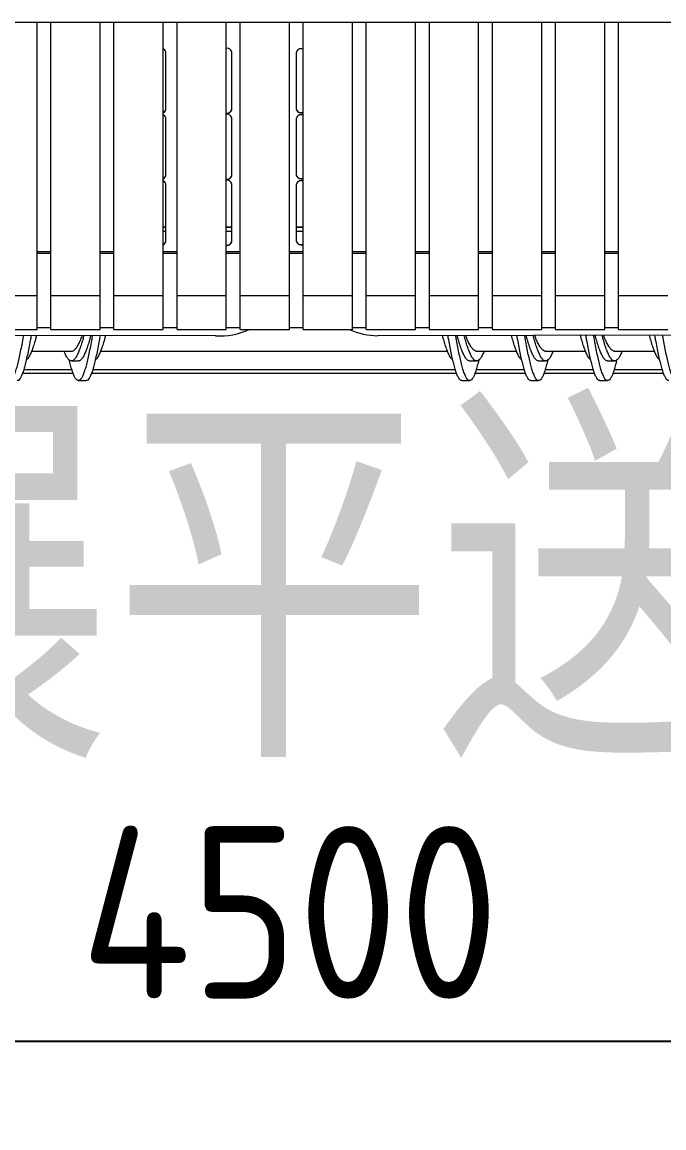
# Model space of a CAD drawing. Extents: x -2187 to 96136, y -11110 to 52208.
# Drawn here: x 25071 to 25722, y 14891 to 16014 of the extents above; entities that cross this region are included whole.
import ezdxf

# ---------------------------------------------------------------- set-up
doc = ezdxf.new("R2010")
doc.units = 0
doc.header["$LTSCALE"] = 1000
doc.header["$MEASUREMENT"] = 0
doc.styles.get("Standard").update_dxf_attribs({"font": 'gbenor.shx', "bigfont": 'gbcbig.shx'})
doc.styles.add('图纸中文说明', font='simplex.shx', dxfattribs={"width": 0.8, "bigfont": 'hztxt.shx'})
doc.dimstyles.new('ISO-25', dxfattribs={"dimscale": 70, "dimtxt": 2.5, "dimasz": 2.5, "dimexe": 1.25, "dimexo": 0.625, "dimtad": 1, "dimtxsty": 'Standard', "dimcen": 2.5, "dimadec": 0, "dimazin": 0, "dimtfac": 1, "dimtmove": 0, "dimatfit": 3, "dimfxl": 0, "dimarcsym": 0})

# ---------------------------------------------------------------- blocks, each defined once
blk = doc.blocks.new('*D94')
at = {"color": 0, "lineweight": -2}
for p, q in [((23094.7, 15676.6), (23094.7, 14891.4)), ((27594.7, 15676.6), (27594.7, 14891.4)), ((27419.7, 14978.9), (23269.7, 14978.9))]:
    blk.add_line(p, q, dxfattribs=at)
at = {"color": 0}
for points in [[(23269.7, 15008), (23269.7, 14949.7), (23094.7, 14978.9)], [(27419.7, 15008), (27419.7, 14949.7), (27594.7, 14978.9)]]:
    blk.add_solid(points, dxfattribs=at)
at = {"layer": 'Defpoints', "color": 0}
for p in [(23094.7, 15720.4), (27594.7, 15720.4), (23094.7, 14978.9)]:
    blk.add_point(p, dxfattribs=at)
at = {"color": 0, "insert": (25342.1, 15110.1), "char_height": 175, "attachment_point": 5}
blk.add_mtext('4500', dxfattribs=at)

msp = doc.modelspace()

# ---------------------------------------------------------------- linework, layer by layer
at = {"color": 7, "linetype": 'Continuous', "lineweight": 15}
for p, q in [((23700.999, 16013.557), (26987.999, 16013.557)), ((25085.692, 15735.621), (25085.692, 16013.557)), ((25099.692, 15735.621), (25099.692, 16013.557)), ((25149.692, 15735.621), (25149.692, 16013.557)), ((25163.692, 15735.621), (25163.692, 16013.557)), ((25213.692, 15735.621), (25213.692, 16013.557)), ((25227.692, 15735.621), (25227.692, 16013.557)), ((25277.692, 15735.621), (25277.692, 16013.557)), ((25291.692, 15735.621), (25291.692, 16013.557)), ((25341.692, 15735.621), (25341.692, 16013.557)), ((25355.692, 15735.621), (25355.692, 16013.557)), ((25405.692, 15735.621), (25405.692, 16013.557)), ((25419.692, 15735.621), (25419.692, 16013.557)), ((25469.692, 15735.621), (25469.692, 16013.557)), ((25483.692, 15735.621), (25483.692, 16013.557)), ((25533.692, 15735.621), (25533.692, 16013.557)), ((25547.692, 15735.621), (25547.692, 16013.557)), ((25597.692, 15735.621), (25597.692, 16013.557)), ((25611.692, 15735.621), (25611.692, 16013.557)), ((25661.692, 15735.621), (25661.692, 16013.557)), ((25675.692, 15735.621), (25675.692, 16013.557)), ((25216.437, 15925.932), (25216.437, 15982.066)), ((25283.437, 15925.932), (25283.437, 15982.066)), ((25348.437, 15981.574), (25348.437, 15926.424)), ((25216.437, 15858.965), (25216.437, 15915.099)), ((25283.437, 15858.965), (25283.437, 15915.099)), ((25348.437, 15914.607), (25348.437, 15859.457)), ((25216.437, 15791.998), (25216.437, 15848.132)), ((25283.437, 15791.998), (25283.437, 15848.132)), ((25348.437, 15847.64), (25348.437, 15792.491)), ((25216.437, 15805.103), (25213.692, 15805.103)), ((25283.437, 15805.103), (25277.692, 15805.103)), ((25355.692, 15805.103), (25348.437, 15805.103)), ((25085.692, 15779.004), (25099.692, 15779.004)), ((25149.692, 15779.004), (25163.692, 15779.004)), ((25213.692, 15779.004), (25227.692, 15779.004)), ((25277.692, 15779.004), (25291.692, 15779.004)), ((25341.692, 15779.004), (25355.692, 15779.004)), ((25405.692, 15779.004), (25419.692, 15779.004)), ((25469.692, 15779.004), (25483.692, 15779.004)), ((25533.692, 15779.004), (25547.692, 15779.004)), ((25597.692, 15779.004), (25611.692, 15779.004)), ((25661.692, 15779.004), (25675.692, 15779.004)), ((25085.692, 15735.621), (25035.692, 15735.621)), ((25085.692, 15701.74), (25085.692, 15735.621)), ((25149.692, 15735.621), (25099.692, 15735.621)), ((25099.692, 15701.74), (25099.692, 15735.621)), ((25149.692, 15701.74), (25149.692, 15735.621)), ((25213.692, 15735.621), (25163.692, 15735.621)), ((25163.692, 15701.74), (25163.692, 15735.621)), ((25213.692, 15701.74), (25213.692, 15735.621)), ((25277.692, 15735.621), (25227.692, 15735.621)), ((25227.692, 15701.74), (25227.692, 15735.621)), ((25277.692, 15701.74), (25277.692, 15735.621)), ((25341.692, 15735.621), (25291.692, 15735.621)), ((25291.692, 15701.74), (25291.692, 15735.621)), ((25341.692, 15701.74), (25341.692, 15735.621)), ((25405.692, 15735.621), (25355.692, 15735.621)), ((25355.692, 15701.74), (25355.692, 15735.621)), ((25405.692, 15701.74), (25405.692, 15735.621)), ((25469.692, 15735.621), (25419.692, 15735.621)), ((25419.692, 15701.74), (25419.692, 15735.621)), ((25469.692, 15701.74), (25469.692, 15735.621)), ((25533.692, 15735.621), (25483.692, 15735.621)), ((25483.692, 15701.74), (25483.692, 15735.621)), ((25533.692, 15701.74), (25533.692, 15735.621)), ((25597.692, 15735.621), (25547.692, 15735.621)), ((25547.692, 15701.74), (25547.692, 15735.621)), ((25597.692, 15701.74), (25597.692, 15735.621)), ((25661.692, 15735.621), (25611.692, 15735.621)), ((25611.692, 15701.74), (25611.692, 15735.621)), ((25661.692, 15701.74), (25661.692, 15735.621)), ((25725.692, 15735.621), (25675.692, 15735.621)), ((25675.692, 15701.74), (25675.692, 15735.621)), ((25035.692, 15701.74), (25085.692, 15701.74)), ((25085.692, 15703.603), (25099.692, 15703.603)), ((25099.692, 15701.74), (25149.692, 15701.74)), ((25149.692, 15703.603), (25163.692, 15703.603)), ((25163.692, 15701.74), (25213.692, 15701.74)), ((25213.692, 15703.603), (25227.692, 15703.603)), ((25227.692, 15701.74), (25277.692, 15701.74)), ((25277.692, 15703.603), (25291.692, 15703.603)), ((25291.692, 15701.74), (25341.692, 15701.74)), ((25341.692, 15703.603), (25355.692, 15703.603)), ((25355.692, 15701.74), (25405.692, 15701.74)), ((25405.692, 15703.603), (25419.692, 15703.603)), ((25419.692, 15701.74), (25469.692, 15701.74)), ((25469.692, 15703.603), (25483.692, 15703.603)), ((25483.692, 15701.74), (25533.692, 15701.74)), ((25533.692, 15703.603), (25547.692, 15703.603)), ((25547.692, 15701.74), (25597.692, 15701.74)), ((25597.692, 15703.603), (25611.692, 15703.603)), ((25611.692, 15701.74), (25661.692, 15701.74)), ((25661.692, 15703.603), (25675.692, 15703.603)), ((25675.692, 15701.74), (25725.692, 15701.74)), ((25266.836, 15695.167), (23694.713, 15697.841)), ((27003.639, 15697.98), (25431.515, 15695.306)), ((25080.08, 15679.603), (25120.567, 15679.603)), ((25150.08, 15679.603), (25502.113, 15679.603)), ((25531.122, 15679.603), (25572.113, 15679.603)), ((25601.122, 15679.603), (25642.113, 15679.603)), ((25671.122, 15679.603), (25712.113, 15679.603)), ((25120.566, 15669.679), (25127.623, 15669.679)), ((25524.564, 15669.679), (25531.622, 15669.679)), ((25594.564, 15669.679), (25601.622, 15669.679)), ((25664.564, 15669.679), (25671.622, 15669.679)), ((25122.277, 15657.106), (25070.845, 15657.106)), ((25511.342, 15657.106), (25140.845, 15657.106)), ((25581.342, 15657.106), (25529.921, 15657.106)), ((25651.342, 15657.106), (25599.921, 15657.106)), ((25721.342, 15657.106), (25669.921, 15657.106)), ((25127.623, 15649.679), (25135.509, 15649.679)), ((25516.679, 15649.679), (25524.564, 15649.679)), ((25586.679, 15649.679), (25594.564, 15649.679)), ((25656.679, 15649.679), (25664.564, 15649.679))]:
    msp.add_line(p, q, dxfattribs=at)
at = {"color": 8, "linetype": 'Continuous', "lineweight": 15}
for p, q in [((25216.437, 15805.603), (25213.692, 15805.603)), ((25216.437, 15800.995), (25213.692, 15800.995)), ((25283.437, 15805.603), (25277.692, 15805.603)), ((25283.437, 15800.995), (25277.692, 15800.995)), ((25355.692, 15805.603), (25348.437, 15805.603)), ((25355.692, 15800.995), (25348.437, 15800.995)), ((25099.692, 15780.574), (25085.692, 15780.574)), ((25163.692, 15780.574), (25149.692, 15780.574)), ((25227.692, 15780.574), (25213.692, 15780.574)), ((25291.692, 15780.574), (25277.692, 15780.574)), ((25355.692, 15780.574), (25341.692, 15780.574)), ((25419.692, 15780.574), (25405.692, 15780.574)), ((25483.692, 15780.574), (25469.692, 15780.574)), ((25547.692, 15780.574), (25533.692, 15780.574)), ((25611.692, 15780.574), (25597.692, 15780.574)), ((25675.692, 15780.574), (25661.692, 15780.574)), ((25121.101, 15660.606), (25072.032, 15660.606)), ((25510.148, 15660.606), (25142.032, 15660.606)), ((25580.148, 15660.606), (25531.089, 15660.606)), ((25650.148, 15660.606), (25601.089, 15660.606)), ((25720.148, 15660.606), (25671.089, 15660.606))]:
    msp.add_line(p, q, dxfattribs=at)
at = {"color": 7, "linetype": 'Continuous', "lineweight": 15}
for centre, radius, start, end in [((25211.519, 15982.049), 4.918, 0.200996, 63.780415), ((25278.451, 15982.006), 4.987, 0.684331, 98.754301), ((25353.436, 15981.507), 4.999, 63.179428, 179.236247), ((25211.519, 15926.21), 4.918, 296.219585, 359.799004), ((25211.519, 15925.949), 4.918, 296.219585, 359.799004), ((25278.451, 15926.252), 4.987, 261.245699, 359.315669), ((25278.463, 15925.977), 4.975, 261.084334, 359.477034), ((25353.436, 15926.752), 4.999, 180.763753, 296.820572), ((25353.436, 15926.491), 4.999, 180.763753, 296.820572), ((25211.519, 15915.082), 4.918, 0.200996, 63.780415), ((25278.451, 15915.04), 4.987, 0.684331, 98.754301), ((25353.436, 15914.54), 4.999, 63.179428, 179.236247), ((25211.519, 15859.243), 4.918, 296.219585, 359.799004), ((25211.519, 15858.982), 4.918, 296.219585, 359.799004), ((25278.451, 15859.285), 4.987, 261.245699, 359.315669), ((25278.463, 15859.01), 4.975, 261.084334, 359.477034), ((25353.436, 15859.785), 4.999, 180.763753, 296.820572), ((25353.436, 15859.524), 4.999, 180.763753, 296.820572), ((25211.519, 15848.115), 4.918, 0.200996, 63.780415), ((25278.451, 15848.073), 4.987, 0.684331, 98.754301), ((25353.436, 15847.573), 4.999, 63.179428, 179.236247), ((25211.519, 15792.276), 4.918, 296.219585, 359.799004), ((25211.519, 15792.015), 4.918, 296.219585, 359.799004), ((25278.451, 15792.318), 4.987, 261.245699, 359.315669), ((25278.463, 15792.044), 4.975, 261.084334, 359.477034), ((25353.436, 15792.818), 4.999, 180.763753, 296.820572), ((25353.436, 15792.557), 4.999, 180.763753, 296.820572), ((25271.406, 15763.287), 68.273, 266.161755, 295.645073), ((25431.388, 15763.559), 68.253, 244.923031, 270.106761)]:
    msp.add_arc(centre, radius, start, end, dxfattribs=at)
for points, knots in [([(25071.788, 15695.499), (25071.478, 15693.773), (25070.683, 15689.336), (25069.403, 15682.625), (25067.941, 15675.486), (25066.486, 15669.029), (25065.026, 15663.348), (25063.567, 15658.546), (25062.112, 15654.702), (25060.65, 15651.884), (25059.193, 15650.139), (25057.736, 15649.496), (25056.275, 15649.968), (25054.819, 15651.545), (25053.36, 15654.204), (25051.9, 15657.884), (25050.445, 15662.583), (25049.289, 15666.857), (25048.623, 15669.793), (25048.443, 15670.587)], [0, 0, 0, 0, 0.03977414, 0.10222605, 0.1647277, 0.22716603, 0.28964508, 0.35212413, 0.41456245, 0.47706411, 0.53951602, 0.60196793, 0.66446959, 0.72690791, 0.78938696, 0.85186601, 0.91430433, 0.97680599, 1, 1, 1, 1]), ([(25079.671, 15695.486), (25079.363, 15693.764), (25078.568, 15689.332), (25077.289, 15682.625), (25075.827, 15675.486), (25074.372, 15669.028), (25072.912, 15663.349), (25071.453, 15658.545), (25069.997, 15654.708), (25068.536, 15651.864), (25067.079, 15650.214), (25066.07, 15649.524), (25065.546, 15649.705), (25065.509, 15649.718)], [0, 0, 0, 0, 0.06538925, 0.16832972, 0.27135218, 0.37427026, 0.47725545, 0.58024065, 0.68315873, 0.78618119, 0.88912166, 0.99206212, 1, 1, 1, 1]), ([(25085.151, 15695.476), (25084.785, 15694.138), (25083.836, 15690.665), (25082.303, 15685.665), (25080.551, 15680.597), (25078.803, 15676.368), (25077.054, 15673.149), (25075.686, 15671.217), (25074.903, 15670.746), (25074.703, 15670.626)], [0, 0, 0, 0, 0.10503903, 0.27259157, 0.4401441, 0.60761129, 0.77507849, 0.94263102, 1, 1, 1, 1]), ([(25133.128, 15695.395), (25132.77, 15694.084), (25131.829, 15690.64), (25130.303, 15685.666), (25128.551, 15680.594), (25126.803, 15676.381), (25125.054, 15673.103), (25123.303, 15670.848), (25121.551, 15669.67), (25119.803, 15669.601), (25118.054, 15670.633), (25116.303, 15672.77), (25114.63, 15675.715), (25113.542, 15678.371), (25113.037, 15679.603)], [0, 0, 0, 0, 0.05349482, 0.14062267, 0.22775052, 0.31483399, 0.40191746, 0.4890453, 0.57617315, 0.66325662, 0.75034009, 0.83746794, 0.92459579, 1, 1, 1, 1]), ([(25141.766, 15695.38), (25141.464, 15693.694), (25140.676, 15689.298), (25139.403, 15682.625), (25137.941, 15675.486), (25136.486, 15669.029), (25135.026, 15663.348), (25133.567, 15658.546), (25132.112, 15654.702), (25130.65, 15651.884), (25129.193, 15650.139), (25127.736, 15649.496), (25126.275, 15649.968), (25124.819, 15651.545), (25123.36, 15654.204), (25121.9, 15657.884), (25120.445, 15662.583), (25119.289, 15666.857), (25118.623, 15669.793), (25118.443, 15670.587)], [0, 0, 0, 0, 0.0388886, 0.1013981, 0.1639574, 0.22645331, 0.28898997, 0.35152664, 0.41402255, 0.47658185, 0.53909135, 0.60160085, 0.66416015, 0.72665606, 0.78919273, 0.8517294, 0.9142253, 0.9767846, 1, 1, 1, 1]), ([(25120.567, 15679.636), (25120.604, 15679.625), (25121.371, 15679.403), (25122.866, 15680.221), (25125.054, 15682.169), (25127.241, 15685.529), (25129.413, 15689.879), (25130.855, 15693.531), (25131.568, 15695.337)], [0, 0, 0, 0, 0.01017581, 0.20900676, 0.407831, 0.60664987, 0.8054647, 1, 1, 1, 1]), ([(25140.182, 15695.383), (25139.825, 15694.076), (25138.885, 15690.636), (25137.36, 15685.666), (25135.609, 15680.593), (25133.86, 15676.383), (25132.111, 15673.094), (25130.36, 15670.88), (25128.863, 15669.743), (25127.951, 15669.796), (25127.622, 15669.815)], [0, 0, 0, 0, 0.085309196, 0.22468487, 0.364060544, 0.503365228, 0.642669912, 0.782045586, 0.921421261, 1, 1, 1, 1]), ([(25149.65, 15695.367), (25149.348, 15693.685), (25148.561, 15689.293), (25147.289, 15682.625), (25145.827, 15675.486), (25144.372, 15669.028), (25142.912, 15663.349), (25141.453, 15658.545), (25139.997, 15654.708), (25138.536, 15651.864), (25137.079, 15650.214), (25136.07, 15649.524), (25135.546, 15649.705), (25135.509, 15649.718)], [0, 0, 0, 0, 0.063967687, 0.167064727, 0.270243892, 0.373318507, 0.476460348, 0.57960219, 0.682676805, 0.78585597, 0.88895301, 0.992050049, 1, 1, 1, 1]), ([(25155.118, 15695.357), (25154.763, 15694.06), (25153.825, 15690.628), (25152.303, 15685.665), (25150.551, 15680.597), (25148.803, 15676.368), (25147.054, 15673.149), (25145.686, 15671.217), (25144.903, 15670.746), (25144.703, 15670.626)], [0, 0, 0, 0, 0.10220442, 0.27028764, 0.43837087, 0.60636848, 0.77436609, 0.94244931, 1, 1, 1, 1]), ([(25507.474, 15670.64), (25507.127, 15670.894), (25506.197, 15671.575), (25504.684, 15673.881), (25502.933, 15677.372), (25501.182, 15681.82), (25499.433, 15687.093), (25498.057, 15691.689), (25497.262, 15694.635), (25497.051, 15695.418)], [0, 0, 0, 0, 0.09989718, 0.26773926, 0.43566687, 0.60359449, 0.77143657, 0.93927865, 1, 1, 1, 1]), ([(25516.681, 15649.763), (25516.59, 15649.737), (25516.013, 15649.567), (25514.947, 15650.337), (25513.49, 15652.123), (25512.033, 15655.076), (25510.572, 15659.021), (25509.116, 15663.926), (25507.657, 15669.695), (25506.197, 15676.229), (25504.742, 15683.437), (25503.515, 15689.883), (25502.777, 15694.016), (25502.525, 15695.427)], [0, 0, 0, 0, 0.01927702, 0.12235867, 0.22535826, 0.32835786, 0.43143951, 0.53441671, 0.63746106, 0.74050542, 0.84348262, 0.94656426, 1, 1, 1, 1]), ([(25533.716, 15670.48), (25533.491, 15669.502), (25532.781, 15666.405), (25531.586, 15662.027), (25530.124, 15657.436), (25528.669, 15653.864), (25527.209, 15651.321), (25525.75, 15649.863), (25524.294, 15649.512), (25522.833, 15650.275), (25521.376, 15652.139), (25519.919, 15655.072), (25518.457, 15659.023), (25517.002, 15663.925), (25515.543, 15669.695), (25514.083, 15676.229), (25512.628, 15683.437), (25511.399, 15689.888), (25510.661, 15694.025), (25510.408, 15695.44)], [0, 0, 0, 0, 0.02890884, 0.09146099, 0.15406297, 0.21660152, 0.27918085, 0.34176019, 0.40429873, 0.46690071, 0.52945286, 0.59200502, 0.65460699, 0.71714554, 0.77972487, 0.84230421, 0.90484275, 0.96744473, 1, 1, 1, 1]), ([(25524.569, 15669.759), (25524.087, 15669.798), (25523.022, 15669.886), (25521.376, 15671.347), (25519.627, 15673.845), (25517.876, 15677.381), (25516.125, 15681.818), (25514.376, 15687.093), (25512.997, 15691.697), (25512.2, 15694.652), (25511.987, 15695.443)], [0, 0, 0, 0, 0.1147116, 0.25376043, 0.39280926, 0.53192895, 0.67104864, 0.81009746, 0.94914629, 1, 1, 1, 1]), ([(25539.151, 15679.603), (25539.078, 15679.405), (25538.422, 15677.617), (25537.182, 15675.053), (25535.433, 15672.096), (25533.684, 15670.269), (25531.933, 15669.51), (25530.182, 15669.869), (25528.433, 15671.327), (25526.684, 15673.851), (25524.933, 15677.38), (25523.182, 15681.818), (25521.433, 15687.093), (25520.053, 15691.701), (25519.255, 15694.66), (25519.041, 15695.455)], [0, 0, 0, 0, 0.01083725, 0.09787813, 0.18487467, 0.27187121, 0.35891209, 0.44595297, 0.53294951, 0.61994606, 0.70698693, 0.79402781, 0.88102435, 0.9680209, 1, 1, 1, 1]), ([(25531.62, 15679.77), (25531.286, 15679.734), (25530.224, 15679.616), (25528.433, 15680.858), (25526.246, 15683.379), (25524.059, 15687.21), (25522.184, 15691.269), (25521.037, 15694.309), (25520.62, 15695.416)], [0, 0, 0, 0, 0.09086564, 0.28970664, 0.48854764, 0.68738999, 0.88623503, 1, 1, 1, 1]), ([(25577.474, 15670.64), (25577.127, 15670.894), (25576.197, 15671.575), (25574.684, 15673.881), (25572.933, 15677.372), (25571.182, 15681.82), (25569.433, 15687.092), (25568.046, 15691.727), (25567.241, 15694.714), (25567.019, 15695.537)], [0, 0, 0, 0, 0.09958797, 0.26691055, 0.43431839, 0.60172623, 0.76904881, 0.93637138, 1, 1, 1, 1]), ([(25586.681, 15649.763), (25586.59, 15649.737), (25586.013, 15649.567), (25584.947, 15650.337), (25583.49, 15652.123), (25582.033, 15655.076), (25580.572, 15659.021), (25579.116, 15663.926), (25577.657, 15669.695), (25576.197, 15676.229), (25574.742, 15683.437), (25573.507, 15689.922), (25572.762, 15694.095), (25572.503, 15695.546)], [0, 0, 0, 0, 0.0192479, 0.12217386, 0.22501789, 0.32786192, 0.43078787, 0.53360954, 0.63649826, 0.73938698, 0.84220864, 0.9451346, 1, 1, 1, 1]), ([(25603.716, 15670.48), (25603.491, 15669.502), (25602.781, 15666.405), (25601.586, 15662.027), (25600.124, 15657.436), (25598.669, 15653.864), (25597.209, 15651.321), (25595.75, 15649.863), (25594.294, 15649.512), (25592.833, 15650.275), (25591.376, 15652.139), (25589.919, 15655.072), (25588.457, 15659.023), (25587.002, 15663.925), (25585.543, 15669.695), (25584.083, 15676.229), (25582.628, 15683.437), (25581.392, 15689.926), (25580.646, 15694.104), (25580.387, 15695.559)], [0, 0, 0, 0, 0.02888231, 0.09137705, 0.15392157, 0.21640272, 0.27892462, 0.34144652, 0.40392767, 0.46647219, 0.52896693, 0.59146167, 0.65400619, 0.71648734, 0.77900924, 0.84153114, 0.90401229, 0.96655681, 1, 1, 1, 1]), ([(25594.569, 15669.759), (25594.087, 15669.798), (25593.022, 15669.886), (25591.376, 15671.347), (25589.627, 15673.845), (25587.876, 15677.381), (25586.125, 15681.818), (25584.376, 15687.093), (25582.986, 15691.735), (25582.179, 15694.73), (25581.955, 15695.562)], [0, 0, 0, 0, 0.114417297, 0.253109383, 0.391801469, 0.530564233, 0.669326997, 0.808019083, 0.946711169, 1, 1, 1, 1]), ([(25609.151, 15679.603), (25609.078, 15679.405), (25608.422, 15677.617), (25607.182, 15675.053), (25605.433, 15672.096), (25603.684, 15670.269), (25601.933, 15669.51), (25600.182, 15669.869), (25598.433, 15671.327), (25596.684, 15673.851), (25594.933, 15677.38), (25593.182, 15681.818), (25591.433, 15687.092), (25590.043, 15691.738), (25589.234, 15694.738), (25589.008, 15695.574)], [0, 0, 0, 0, 0.01081984, 0.09772086, 0.18457763, 0.27143439, 0.35833542, 0.44523645, 0.53209321, 0.61894998, 0.705851, 0.79275203, 0.8796088, 0.96646556, 1, 1, 1, 1]), ([(25601.62, 15679.77), (25601.286, 15679.734), (25600.224, 15679.616), (25598.433, 15680.858), (25596.246, 15683.379), (25594.059, 15687.209), (25592.163, 15691.318), (25590.996, 15694.415), (25590.558, 15695.577)], [0, 0, 0, 0, 0.09035625, 0.28808255, 0.48580884, 0.68353648, 0.8812668, 1, 1, 1, 1]), ([(25647.474, 15670.64), (25647.127, 15670.894), (25646.197, 15671.575), (25644.684, 15673.881), (25642.933, 15677.372), (25641.182, 15681.82), (25639.433, 15687.091), (25638.035, 15691.764), (25637.219, 15694.792), (25636.986, 15695.656)], [0, 0, 0, 0, 0.09928068, 0.26608695, 0.43297823, 0.59986951, 0.76667578, 0.93348205, 1, 1, 1, 1]), ([(25656.681, 15649.763), (25656.59, 15649.737), (25656.013, 15649.567), (25654.947, 15650.337), (25653.49, 15652.123), (25652.033, 15655.076), (25650.572, 15659.021), (25649.116, 15663.926), (25647.657, 15669.695), (25646.197, 15676.229), (25644.742, 15683.437), (25643.5, 15689.96), (25642.748, 15694.174), (25642.482, 15695.665)], [0, 0, 0, 0, 0.01921888, 0.12198961, 0.22467854, 0.32736747, 0.4301382, 0.5328048, 0.63553836, 0.73827191, 0.84093851, 0.94370924, 1, 1, 1, 1]), ([(25673.716, 15670.48), (25673.491, 15669.502), (25672.781, 15666.405), (25671.586, 15662.027), (25670.124, 15657.436), (25668.669, 15653.864), (25667.209, 15651.321), (25665.75, 15649.863), (25664.294, 15649.512), (25662.833, 15650.275), (25661.376, 15652.139), (25659.919, 15655.072), (25658.457, 15659.023), (25657.002, 15663.925), (25655.543, 15669.695), (25654.083, 15676.229), (25652.628, 15683.437), (25651.385, 15689.965), (25650.632, 15694.183), (25650.365, 15695.678)], [0, 0, 0, 0, 0.02885583, 0.09129326, 0.15378043, 0.21620429, 0.27866886, 0.34113343, 0.40355728, 0.46604445, 0.52848189, 0.59091932, 0.6534065, 0.71583035, 0.77829492, 0.84075949, 0.90318334, 0.96567052, 1, 1, 1, 1]), ([(25664.569, 15669.759), (25664.087, 15669.798), (25663.022, 15669.886), (25661.376, 15671.347), (25659.627, 15673.845), (25657.876, 15677.381), (25656.125, 15681.818), (25654.376, 15687.092), (25652.976, 15691.772), (25652.157, 15694.809), (25651.922, 15695.681)], [0, 0, 0, 0, 0.1141245, 0.25246167, 0.39079884, 0.5292065, 0.66761417, 0.80595134, 0.94428851, 1, 1, 1, 1]), ([(25679.151, 15679.603), (25679.078, 15679.405), (25678.422, 15677.617), (25677.182, 15675.053), (25675.433, 15672.096), (25673.684, 15670.269), (25671.933, 15669.51), (25670.182, 15669.869), (25668.433, 15671.327), (25666.684, 15673.851), (25664.933, 15677.38), (25663.182, 15681.818), (25661.433, 15687.092), (25660.032, 15691.776), (25659.212, 15694.817), (25658.976, 15695.693)], [0, 0, 0, 0, 0.01080248, 0.09756411, 0.18428154, 0.27099897, 0.3577606, 0.44452223, 0.53123966, 0.61795709, 0.70471872, 0.79148034, 0.87819778, 0.96491521, 1, 1, 1, 1]), ([(25671.62, 15679.77), (25671.286, 15679.734), (25670.224, 15679.616), (25668.433, 15680.858), (25666.246, 15683.38), (25664.059, 15687.208), (25662.148, 15691.353), (25660.965, 15694.493), (25660.512, 15695.696)], [0, 0, 0, 0, 0.08998305, 0.28689269, 0.48380233, 0.6807133, 0.87762694, 1, 1, 1, 1]), ([(25717.474, 15670.64), (25717.127, 15670.894), (25716.197, 15671.575), (25714.684, 15673.881), (25712.933, 15677.372), (25711.182, 15681.821), (25709.433, 15687.091), (25708.024, 15691.802), (25707.197, 15694.871), (25706.954, 15695.775)], [0, 0, 0, 0, 0.09897528, 0.26526842, 0.43164631, 0.59802421, 0.76431735, 0.9306105, 1, 1, 1, 1]), ([(25726.681, 15649.763), (25726.59, 15649.737), (25726.013, 15649.567), (25724.947, 15650.337), (25723.49, 15652.123), (25722.033, 15655.076), (25720.572, 15659.021), (25719.116, 15663.926), (25717.657, 15669.695), (25716.197, 15676.229), (25714.742, 15683.437), (25713.493, 15689.999), (25712.734, 15694.253), (25712.461, 15695.784)], [0, 0, 0, 0, 0.01918994, 0.12180591, 0.22434021, 0.32687451, 0.42949049, 0.53200249, 0.63458135, 0.7371602, 0.8396722, 0.94228818, 1, 1, 1, 1]), ([(25743.716, 15670.48), (25743.491, 15669.502), (25742.781, 15666.405), (25741.586, 15662.027), (25740.124, 15657.436), (25738.669, 15653.864), (25737.209, 15651.321), (25735.75, 15649.863), (25734.294, 15649.512), (25732.833, 15650.275), (25731.376, 15652.139), (25729.919, 15655.072), (25728.457, 15659.023), (25727.002, 15663.925), (25725.543, 15669.695), (25724.083, 15676.229), (25722.628, 15683.437), (25721.378, 15690.003), (25720.618, 15694.262), (25720.344, 15695.797)], [0, 0, 0, 0, 0.02882939, 0.09120963, 0.15363955, 0.21600622, 0.27841356, 0.34082091, 0.40318757, 0.4656175, 0.52799774, 0.59037797, 0.6528079, 0.71517456, 0.77758191, 0.83998925, 0.90235592, 0.96478584, 1, 1, 1, 1])]:
    msp.add_open_spline(points, degree=3, knots=knots, dxfattribs=at)

# ---------------------------------------------------------------- texts
at = {"color": 1, "insert": (26471.973, 15266.019), "char_height": 300, "width": 2428.892, "attachment_point": 9, "style": '图纸中文说明'}
msp.add_mtext('{\\fSimSun|b0|i0|c134|p2;高效展平送布机}', dxfattribs=at)

# ---------------------------------------------------------------- dimensions: what is measured, and where the dimension line sits
at = {"color": 1}
dim = msp.add_linear_dim(base=(23094.686, 14978.852), p1=(27594.686, 15720.387), p2=(23094.686, 15720.387), angle=180, dimstyle='ISO-25', dxfattribs=at)
dim.commit()
dim.dimension.update_dxf_attribs({"geometry": '*D94', "text_midpoint": (25342.142, 14978.852), "dimtype": 160})

doc.saveas('drawing.dxf')
